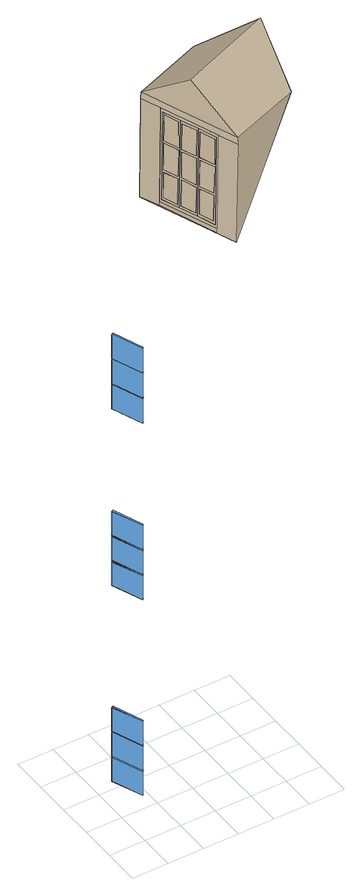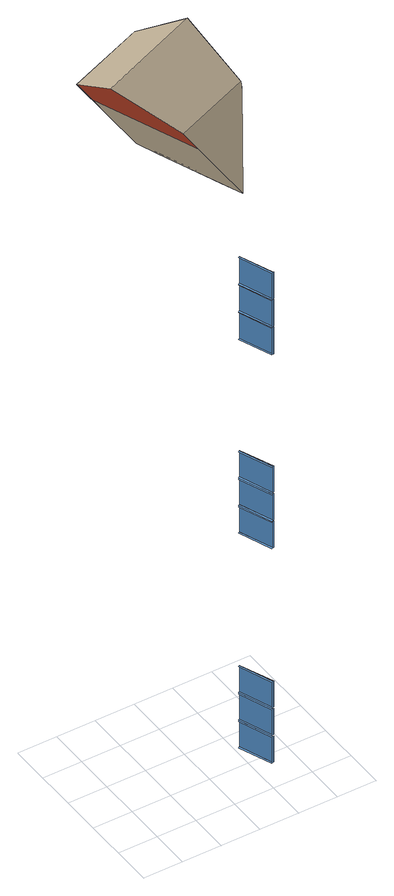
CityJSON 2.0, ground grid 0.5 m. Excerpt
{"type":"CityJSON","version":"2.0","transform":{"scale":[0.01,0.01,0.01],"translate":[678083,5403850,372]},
"CityObjects":{
"building1":{"type":"Building","attributes":{"dataAvailable":"NotSufficient","measuredHeight":20.84},"children":["building1-1"],"geometry":[{"type":"MultiSurface","lod":"3","boundaries":[[[0,1,2,3]],[[4,5,6,7]],[[8,9,10,11]],[[12,13,14,15]],[[16,17,18,19]],[[20,21,22,23]],[[24,25,26,27]],[[28,29,30,31]],[[32,33,34,35]],[[36,2,1,37]],[[38,10,9,39]],[[40,6,5,41]],[[42,14,13,43]],[[44,22,21,45]],[[46,18,17,47]],[[15,14,48]],[[49,17,16]],[[31,30,50]],[[51,25,24]],[[35,34,52]],[[53,33,32]],[[27,26,54]],[[55,29,28]],[[56,57,10,9]],[[58,59,2,1]],[[60,6,5,61]],[[62,63,22,21]],[[64,48,14,13]],[[65,18,17,49]],[[53,52,34,33]],[[51,54,26,25]],[[50,30,29,55]],[[66,57,10,38]],[[37,1,58,67]],[[68,59,2,36]],[[39,9,56,69]],[[41,5,61,70]],[[71,60,6,40]],[[72,63,22,44]],[[43,13,64,73]],[[74,48,14,42]],[[45,21,62,75]],[[47,17,49,76]],[[77,65,18,46]],[[78,52,34,79]],[[80,25,51,81]],[[82,54,26,83]],[[84,33,53,85]],[[86,29,55,87]],[[88,50,30,89]],[[90,91,92,93,94]]],"semantics":{"surfaces":[{"type":"Window","frameMaterialClass":"Plastic","frameMaterialUncertainty":"0.3","paneMaterialClass":"Glass","_cityeditor_layer":"Unclassified.LoD3"},{"type":"RoofSurface"}],"values":[0,0,0,0,0,0,0,0,0,0,0,0,0,0,0,0,0,0,0,0,0,0,0,0,0,0,0,0,0,0,0,0,0,0,0,0,0,0,0,0,0,0,0,0,0,0,0,0,0,0,1]}}]},
"building1-1":{"type":"BuildingInstallation","attributes":{"relationToConstruction":"outside"},"parents":["building1"],"geometry":[{"type":"MultiSurface","lod":"3","boundaries":[[[95,96,97,98]],[[99,100,101,102]],[[103,104,105,106]],[[107,108,109,110]],[[111,112,113,114],[115,116,104,103,117,118,119,120]],[[121,122,123,124]],[[125,126,127]],[[104,116,128,105]],[[107,108,129,130]],[[131,126,125,132,111,114]],[[112,111,133,134]],[[135,121,124,136]],[[109,110,137,138]],[[96,139,140,97]],[[141,105,128,142]],[[95,96,139,143]],[[144,145,146,147]],[[141,100,99,148,106,105]],[[139,143,149,140]],[[142,128,150,151,102,101]],[[152,135,136,153]],[[111,114,154,133]],[[103,115,150,106]],[[116,115,150,128]],[[108,109,138,129]],[[143,95,98,149]],[[110,107,130,137]],[[131,92,93,126]],[[155,156,157,158]],[[145,159,160,146]],[[148,99,102,151],[161,162,163,164],[165,158,157,166],[147,146,160,167]],[[122,152,153,123]],[[120,119,102,151]],[[168,169,170,171]],[[168,169,161,164]],[[118,117,148,99]],[[119,118,99,102]],[[172,173,174,175]],[[176,155,158,165]],[[120,117,148,151]],[[103,104,116,115],[139,96,95,143],[109,108,107,110],[122,121,135,152]],[[171,168,164,163]],[[177,176,155,156]],[[169,170,162,161]],[[144,145,159,178]],[[177,176,165,166]],[[170,171,163,162]],[[178,144,147,167]],[[105,106,150,128],[97,140,149,98],[129,138,137,130],[124,123,153,136]],[[118,117,120,119],[170,169,168,171],[155,176,177,156],[145,144,178,159]],[[113,112,134,179]],[[121,122,152,135]],[[125,90,91,132]],[[114,113,180,92,131]],[[115,120,151,150]],[[113,112,181,180]],[[132,91,181,112,111]],[[182,183,184,185]],[[117,103,115,120],[183,182,186,187],[188,189,190,191],[172,192,193,173]],[[191,190,194,195]],[[188,191,195,196]],[[193,192,197,198]],[[192,172,175,197]],[[106,148,151,150],[185,184,199,200],[201,196,195,194],[197,175,174,198]],[[190,189,188,191]],[[183,187,199,184]],[[186,182,185,200]],[[192,172,173,193]],[[190,189,201,194]],[[117,103,106,148]],[[173,193,198,174]],[[186,182,183,187]],[[159,178,167,160]],[[189,188,196,201]],[[187,186,200,199]],[[156,177,166,157]],[[127,94,93,126]],[[125,90,94,127]],[[90,91,181,180,92,93,94]]]}]}
},
"vertices":[
[26,113,671],[27,113,671],[27,113,709],[26,113,709],[26,113,593],[27,113,593],[27,113,631],[26,113,631],[26,113,632],[27,113,632],[27,113,670],[26,113,670],[26,113,93],[27,113,93],[27,113,130],[26,113,130],[26,113,15],[27,113,15],[27,113,52],[26,113,52],[26,113,54],[27,113,54],[27,113,91],[26,113,91],[26,113,397],[27,113,397],[27,113,434],[26,113,434],[26,113,319],[27,113,319],[27,113,356],[26,113,356],[26,113,358],[27,113,358],[27,113,395],[26,113,395],[29,114,709],[29,114,671],[29,114,670],[29,114,632],[29,114,631],[29,114,593],[29,114,130],[29,114,93],[29,114,91],[29,114,54],[29,114,52],[29,114,15],[43,71,130],[43,71,15],[43,71,356],[43,71,397],[43,71,395],[43,71,358],[43,71,434],[43,71,319],[43,71,632],[43,71,670],[43,71,671],[43,71,709],[43,71,631],[43,71,593],[43,71,54],[43,71,91],[43,71,93],[43,71,52],[45,72,670],[45,72,671],[45,72,709],[45,72,632],[45,72,593],[45,72,631],[45,72,91],[45,72,93],[45,72,130],[45,72,54],[45,72,15],[45,72,52],[45,72,395],[29,114,395],[29,114,397],[45,72,397],[45,72,434],[29,114,434],[29,114,358],[45,72,358],[29,114,319],[45,72,319],[45,72,356],[29,114,356],[189,185,1030],[87,146,871],[138,13,871],[241,52,1030],[249,132,1084],
[120,66,974],[128,45,974],[131,46,974],[124,67,974],[102,118,883],[103,118,883],[106,119,1017],[105,118,1017],[118,67,883],[127,42,883],[131,44,883],[121,68,883],[119,65,930],[127,45,930],[128,45,970],[120,65,970],[100,120,1022],[98,119,878],[128,40,878],[130,41,1022],[120,68,1017],[129,43,1017],[108,92,883],[99,116,883],[101,117,1017],[110,92,1017],[126,45,887],[127,45,926],[131,46,926],[130,46,887],[90,147,1032],[141,14,1032],[116,80,1086],[133,45,1017],[131,46,930],[123,67,930],[141,13,1022],[89,147,1022],[105,121,1022],[102,121,878],[119,65,887],[122,66,887],[124,67,970],[131,46,970],[128,45,1013],[132,47,1013],[132,44,883],[134,45,1017],[121,66,1013],[107,94,887],[108,94,926],[112,95,926],[111,95,887],[112,93,883],[124,67,1013],[124,69,1017],[114,94,1017],[119,65,926],[123,67,926],[135,42,1022],[109,94,970],[101,115,970],[105,116,970],[113,96,970],[100,114,926],[104,116,926],[113,96,974],[113,96,1013],[105,116,1013],[105,116,974],[112,95,930],[104,116,930],[103,116,887],[101,115,974],[109,94,974],[109,95,1013],[102,115,1013],[118,69,926],[110,90,926],[114,91,926],[121,71,926],[108,94,930],[100,114,930],[100,114,887],[133,42,878],[128,40,871],[98,119,871],[118,70,974],[119,70,1013],[123,71,1013],[122,71,974],[110,90,974],[111,90,1013],[118,70,970],[118,69,930],[110,90,930],[110,90,970],[117,69,887],[109,89,887],[114,91,930],[114,91,970],[122,71,970],[121,71,887],[113,91,887],[115,92,1013],[114,92,974],[121,71,930]
]}
